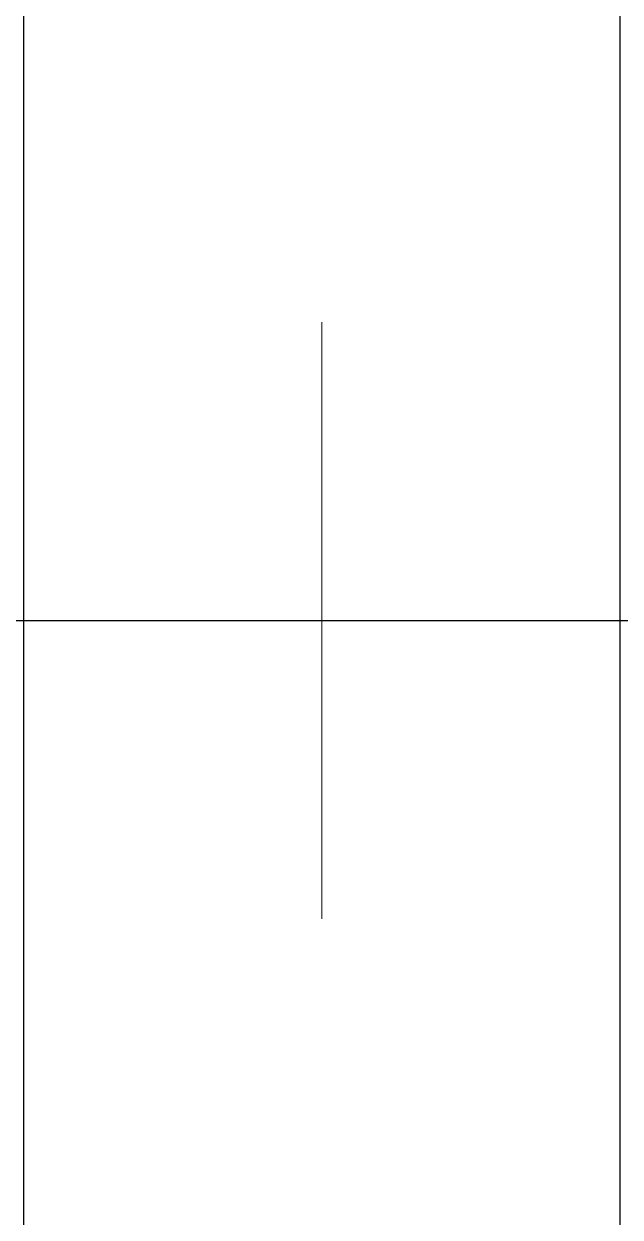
# Model space of a CAD drawing. Header units: metres. Extents: x -0.001 to 0.001, y -0.00201 to 0.00199.
import ezdxf

# ---------------------------------------------------------------- set-up
doc = ezdxf.new("R2010")
doc.units = ezdxf.units.M
doc.header["$PDMODE"] = 2
doc.layers.add('Level 10', color=7, linetype='Continuous')
doc.layers.add('Level 7', color=7, linetype='Continuous')

# ---------------------------------------------------------------- blocks, each defined once
blk = doc.blocks.new('001034')
at = {"layer": 'Level 10', "color": 3, "linetype": 'Continuous', "lineweight": 0}
blk.add_line((-0.0000036, -0.0010143), (-0.0000036, 0.0009857), dxfattribs=at)
at = {"layer": 'Level 7', "color": 2, "linetype": 'Continuous', "lineweight": 30}
for p, q in [((-0.0010036, -0.0020143), (-0.0010036, 0.0019857)), ((0.0009964, -0.0020143), (0.0009964, 0.0019857))]:
    blk.add_line(p, q, dxfattribs=at)

msp = doc.modelspace()

# ---------------------------------------------------------------- linework, layer by layer
for p in [(-0.0010036, -0.0000143), (0.0009964, -0.0000143)]:
    msp.add_point(p)

# ---------------------------------------------------------------- block references
msp.add_blockref('001034', (0, 0))

doc.saveas('drawing.dxf')
